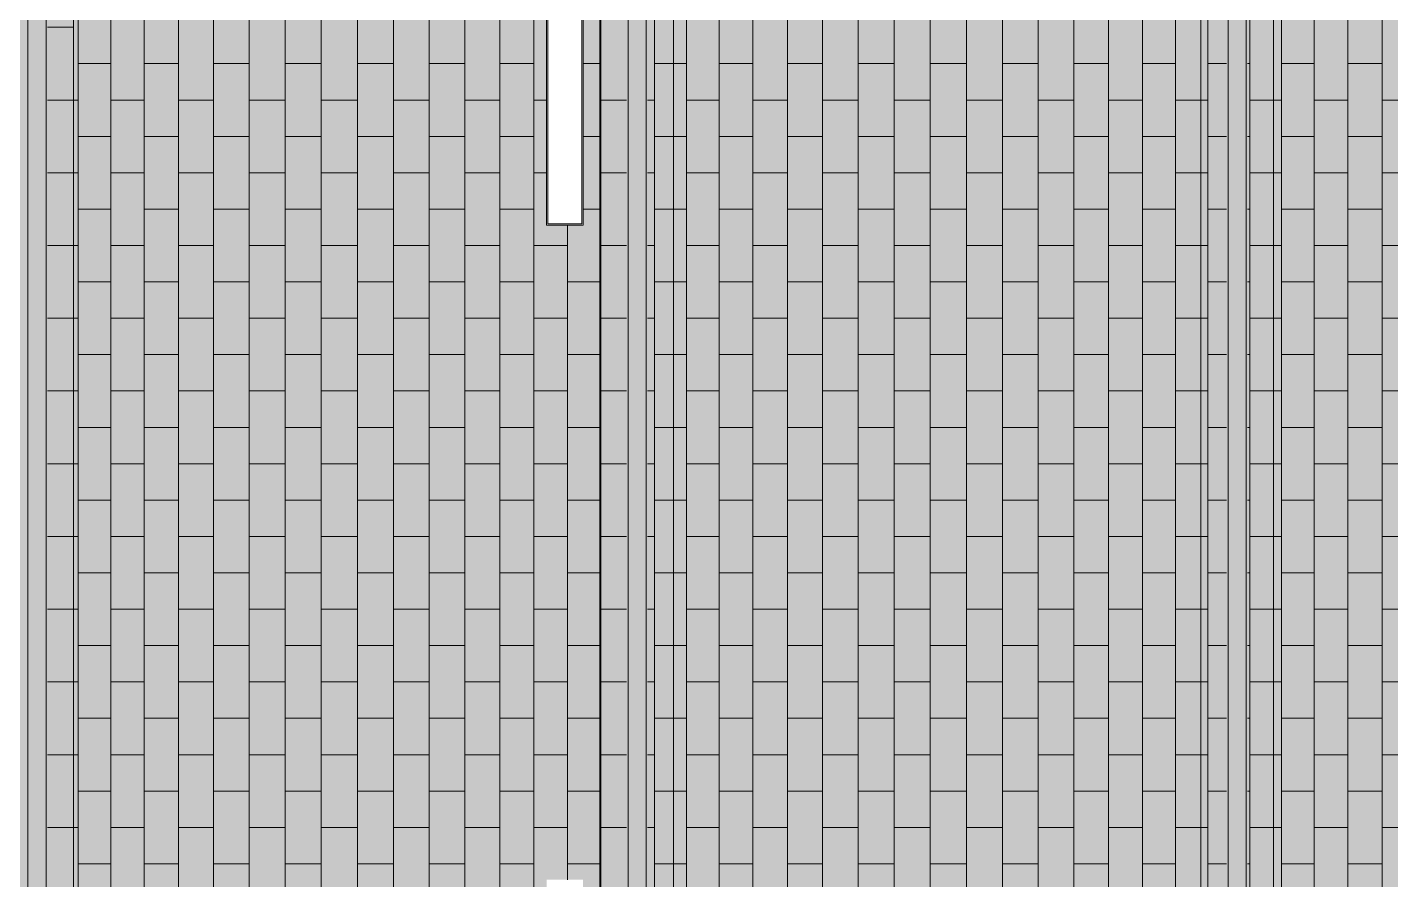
# Model space of a CAD drawing. Header units: inches. Extents: x -956 to 966, y -1111 to 895.
# Drawn here: x 167.1 to 317, y 607.9 to 701.6 of the extents above; entities that cross this region are included whole.
import ezdxf

# ---------------------------------------------------------------- set-up
doc = ezdxf.new("R2010")
doc.units = ezdxf.units.IN
doc.header["$MEASUREMENT"] = 0
for name, color, linetype, lineweight in [('A-CLNG', 13, 'Continuous', 13), ('A-CLNG-PATT', 13, 'Continuous', 13), ('E-LITE-EQPM', 33, 'Continuous', 9)]:
    doc.layers.add(name, color=color, linetype=linetype, lineweight=lineweight)

# ---------------------------------------------------------------- blocks, each defined once
blk = doc.blocks.new('Lighting - Pendant-Finelite-HP4-D - HP-4 D-8_-SO-3000K-120-FA-SC-3361575-7TH FLOOR TELECOM OVERHEAD ROUTING PLAN')
at = {"layer": 'E-LITE-EQPM', "color": 9}
for p, q in [((48, 2), (-48, 2)), ((-48, 2), (-48, -2)), ((47.875, 1.875), (-47.875, 1.875)), ((-47.875, 1.875), (-47.875, -1.875)), ((-47.875, 1.875), (47.875, 1.875)), ((-47.875, -1.875), (-47.875, 1.875)), ((47.875, -1.875), (47.875, 1.875)), ((47.875, 1.875), (47.875, -1.875)), ((48, -2), (48, 2)), ((-48, -2), (48, -2)), ((-47.875, -1.875), (47.875, -1.875)), ((47.875, -1.875), (-47.875, -1.875))]:
    blk.add_line(p, q, dxfattribs=at)
blk = doc.blocks.new('FP_1_59-7TH FLOOR TELECOM OVERHEAD ROUTING PLAN')
at = {"layer": 'A-CLNG-PATT', "color": 50}
for p, q in [((184.68, 542.63), (184.68, 789.34)), ((188.26, 542.63), (188.26, 789.34)), ((191.94, 542.63), (191.94, 789.34)), ((195.72, 542.63), (195.72, 789.34)), ((199.57, 542.63), (199.57, 789.34)), ((203.48, 542.63), (203.48, 789.34)), ((207.43, 542.63), (207.43, 789.34)), ((211.4, 542.63), (211.4, 789.34)), ((215.38, 542.63), (215.38, 789.34)), ((219.35, 542.63), (219.35, 789.34)), ((223.29, 542.63), (223.29, 789.34)), ((227.19, 542.63), (227.19, 789.34)), ((231.04, 542.63), (231.04, 789.34)), ((234.8, 542.63), (234.8, 789.34)), ((242.04, 542.63), (242.04, 789.34)), ((181.3, 701.61), (184.15, 701.61)), ((184.68, 697.61), (188.26, 697.61)), ((191.94, 697.61), (195.72, 697.61)), ((199.57, 697.61), (203.48, 697.61)), ((207.43, 697.61), (211.4, 697.61)), ((215.38, 697.61), (219.35, 697.61)), ((223.29, 697.61), (227.19, 697.61)), ((231.04, 697.61), (234.8, 697.61)), ((240.2, 697.61), (242.04, 697.61)), ((181.3, 693.61), (184.15, 693.61)), ((184.15, 693.61), (184.68, 693.61)), ((188.26, 693.61), (191.94, 693.61)), ((195.72, 693.61), (199.57, 693.61)), ((203.48, 693.61), (207.43, 693.61)), ((211.4, 693.61), (215.38, 693.61)), ((219.35, 693.61), (223.29, 693.61)), ((227.19, 693.61), (231.04, 693.61)), ((234.8, 693.61), (236.2, 693.61)), ((242.04, 693.61), (242.15, 693.61)), ((242.15, 693.61), (244.99, 693.61)), ((184.68, 689.61), (188.26, 689.61)), ((191.94, 689.61), (195.72, 689.61)), ((199.57, 689.61), (203.48, 689.61)), ((207.43, 689.61), (211.4, 689.61)), ((215.38, 689.61), (219.35, 689.61)), ((223.29, 689.61), (227.19, 689.61)), ((231.04, 689.61), (234.8, 689.61)), ((240.2, 689.61), (242.04, 689.61)), ((181.3, 685.61), (184.15, 685.61)), ((184.15, 685.61), (184.68, 685.61)), ((188.26, 685.61), (191.94, 685.61)), ((195.72, 685.61), (199.57, 685.61)), ((203.48, 685.61), (207.43, 685.61)), ((211.4, 685.61), (215.38, 685.61)), ((219.35, 685.61), (223.29, 685.61)), ((227.19, 685.61), (231.04, 685.61)), ((234.8, 685.61), (236.2, 685.61)), ((242.04, 685.61), (242.15, 685.61)), ((242.15, 685.61), (244.99, 685.61)), ((184.68, 681.61), (188.26, 681.61)), ((191.94, 681.61), (195.72, 681.61)), ((199.57, 681.61), (203.48, 681.61)), ((207.43, 681.61), (211.4, 681.61)), ((215.38, 681.61), (219.35, 681.61)), ((223.29, 681.61), (227.19, 681.61)), ((231.04, 681.61), (234.8, 681.61)), ((240.2, 681.61), (242.04, 681.61)), ((238.48, 607.86), (238.48, 679.86)), ((181.3, 677.61), (184.15, 677.61)), ((184.15, 677.61), (184.68, 677.61)), ((188.26, 677.61), (191.94, 677.61)), ((195.72, 677.61), (199.57, 677.61)), ((203.48, 677.61), (207.43, 677.61)), ((211.4, 677.61), (215.38, 677.61)), ((219.35, 677.61), (223.29, 677.61)), ((227.19, 677.61), (231.04, 677.61)), ((234.8, 677.61), (238.48, 677.61)), ((242.04, 677.61), (242.15, 677.61)), ((242.15, 677.61), (244.99, 677.61)), ((184.68, 673.61), (188.26, 673.61)), ((191.94, 673.61), (195.72, 673.61)), ((199.57, 673.61), (203.48, 673.61)), ((207.43, 673.61), (211.4, 673.61)), ((215.38, 673.61), (219.35, 673.61)), ((223.29, 673.61), (227.19, 673.61)), ((231.04, 673.61), (234.8, 673.61)), ((238.48, 673.61), (242.04, 673.61)), ((181.3, 669.61), (184.15, 669.61)), ((184.15, 669.61), (184.68, 669.61)), ((188.26, 669.61), (191.94, 669.61)), ((195.72, 669.61), (199.57, 669.61)), ((203.48, 669.61), (207.43, 669.61)), ((211.4, 669.61), (215.38, 669.61)), ((219.35, 669.61), (223.29, 669.61)), ((227.19, 669.61), (231.04, 669.61)), ((234.8, 669.61), (238.48, 669.61)), ((242.04, 669.61), (242.15, 669.61)), ((242.15, 669.61), (244.99, 669.61)), ((184.68, 665.61), (188.26, 665.61)), ((191.94, 665.61), (195.72, 665.61)), ((199.57, 665.61), (203.48, 665.61)), ((207.43, 665.61), (211.4, 665.61)), ((215.38, 665.61), (219.35, 665.61)), ((223.29, 665.61), (227.19, 665.61)), ((231.04, 665.61), (234.8, 665.61)), ((238.48, 665.61), (242.04, 665.61)), ((181.3, 661.61), (184.15, 661.61)), ((184.15, 661.61), (184.68, 661.61)), ((188.26, 661.61), (191.94, 661.61)), ((195.72, 661.61), (199.57, 661.61)), ((203.48, 661.61), (207.43, 661.61)), ((211.4, 661.61), (215.38, 661.61)), ((219.35, 661.61), (223.29, 661.61)), ((227.19, 661.61), (231.04, 661.61)), ((234.8, 661.61), (238.48, 661.61)), ((242.04, 661.61), (242.15, 661.61)), ((242.15, 661.61), (244.99, 661.61)), ((184.68, 657.61), (188.26, 657.61)), ((191.94, 657.61), (195.72, 657.61)), ((199.57, 657.61), (203.48, 657.61)), ((207.43, 657.61), (211.4, 657.61)), ((215.38, 657.61), (219.35, 657.61)), ((223.29, 657.61), (227.19, 657.61)), ((231.04, 657.61), (234.8, 657.61)), ((238.48, 657.61), (242.04, 657.61)), ((181.3, 653.61), (184.15, 653.61)), ((184.15, 653.61), (184.68, 653.61)), ((188.26, 653.61), (191.94, 653.61)), ((195.72, 653.61), (199.57, 653.61)), ((203.48, 653.61), (207.43, 653.61)), ((211.4, 653.61), (215.38, 653.61)), ((219.35, 653.61), (223.29, 653.61)), ((227.19, 653.61), (231.04, 653.61)), ((234.8, 653.61), (238.48, 653.61)), ((242.04, 653.61), (242.15, 653.61)), ((242.15, 653.61), (244.99, 653.61)), ((184.68, 649.61), (188.26, 649.61)), ((191.94, 649.61), (195.72, 649.61)), ((199.57, 649.61), (203.48, 649.61)), ((207.43, 649.61), (211.4, 649.61)), ((215.38, 649.61), (219.35, 649.61)), ((223.29, 649.61), (227.19, 649.61)), ((231.04, 649.61), (234.8, 649.61)), ((238.48, 649.61), (242.04, 649.61)), ((181.3, 645.61), (184.15, 645.61)), ((184.15, 645.61), (184.68, 645.61)), ((188.26, 645.61), (191.94, 645.61)), ((195.72, 645.61), (199.57, 645.61)), ((203.48, 645.61), (207.43, 645.61)), ((211.4, 645.61), (215.38, 645.61)), ((219.35, 645.61), (223.29, 645.61)), ((227.19, 645.61), (231.04, 645.61)), ((234.8, 645.61), (238.48, 645.61)), ((242.04, 645.61), (242.15, 645.61)), ((242.15, 645.61), (244.99, 645.61)), ((184.68, 641.61), (188.26, 641.61)), ((191.94, 641.61), (195.72, 641.61)), ((199.57, 641.61), (203.48, 641.61)), ((207.43, 641.61), (211.4, 641.61)), ((215.38, 641.61), (219.35, 641.61)), ((223.29, 641.61), (227.19, 641.61)), ((231.04, 641.61), (234.8, 641.61)), ((238.48, 641.61), (242.04, 641.61)), ((181.3, 637.61), (184.15, 637.61)), ((184.15, 637.61), (184.68, 637.61)), ((188.26, 637.61), (191.94, 637.61)), ((195.72, 637.61), (199.57, 637.61)), ((203.48, 637.61), (207.43, 637.61)), ((211.4, 637.61), (215.38, 637.61)), ((219.35, 637.61), (223.29, 637.61)), ((227.19, 637.61), (231.04, 637.61)), ((234.8, 637.61), (238.48, 637.61)), ((242.04, 637.61), (242.15, 637.61)), ((242.15, 637.61), (244.99, 637.61)), ((184.68, 633.61), (188.26, 633.61)), ((191.94, 633.61), (195.72, 633.61)), ((199.57, 633.61), (203.48, 633.61)), ((207.43, 633.61), (211.4, 633.61)), ((215.38, 633.61), (219.35, 633.61)), ((223.29, 633.61), (227.19, 633.61)), ((231.04, 633.61), (234.8, 633.61)), ((238.48, 633.61), (242.04, 633.61)), ((181.3, 629.61), (184.15, 629.61)), ((184.15, 629.61), (184.68, 629.61)), ((188.26, 629.61), (191.94, 629.61)), ((195.72, 629.61), (199.57, 629.61)), ((203.48, 629.61), (207.43, 629.61)), ((211.4, 629.61), (215.38, 629.61)), ((219.35, 629.61), (223.29, 629.61)), ((227.19, 629.61), (231.04, 629.61)), ((234.8, 629.61), (238.48, 629.61)), ((242.04, 629.61), (242.15, 629.61)), ((242.15, 629.61), (244.99, 629.61)), ((184.68, 625.61), (188.26, 625.61)), ((191.94, 625.61), (195.72, 625.61)), ((199.57, 625.61), (203.48, 625.61)), ((207.43, 625.61), (211.4, 625.61)), ((215.38, 625.61), (219.35, 625.61)), ((223.29, 625.61), (227.19, 625.61)), ((231.04, 625.61), (234.8, 625.61)), ((238.48, 625.61), (242.04, 625.61)), ((181.3, 621.61), (184.15, 621.61)), ((184.15, 621.61), (184.68, 621.61)), ((188.26, 621.61), (191.94, 621.61)), ((195.72, 621.61), (199.57, 621.61)), ((203.48, 621.61), (207.43, 621.61)), ((211.4, 621.61), (215.38, 621.61)), ((219.35, 621.61), (223.29, 621.61)), ((227.19, 621.61), (231.04, 621.61)), ((234.8, 621.61), (238.48, 621.61)), ((242.04, 621.61), (242.15, 621.61)), ((242.15, 621.61), (244.99, 621.61)), ((184.68, 617.61), (188.26, 617.61)), ((191.94, 617.61), (195.72, 617.61)), ((199.57, 617.61), (203.48, 617.61)), ((207.43, 617.61), (211.4, 617.61)), ((215.38, 617.61), (219.35, 617.61)), ((223.29, 617.61), (227.19, 617.61)), ((231.04, 617.61), (234.8, 617.61)), ((238.48, 617.61), (242.04, 617.61)), ((181.3, 613.61), (184.15, 613.61)), ((184.15, 613.61), (184.68, 613.61)), ((188.26, 613.61), (191.94, 613.61)), ((195.72, 613.61), (199.57, 613.61)), ((203.48, 613.61), (207.43, 613.61)), ((211.4, 613.61), (215.38, 613.61)), ((219.35, 613.61), (223.29, 613.61)), ((227.19, 613.61), (231.04, 613.61)), ((234.8, 613.61), (238.48, 613.61)), ((242.04, 613.61), (242.15, 613.61)), ((242.15, 613.61), (244.99, 613.61)), ((184.68, 609.61), (188.26, 609.61)), ((191.94, 609.61), (192.85, 609.61)), ((192.86, 609.61), (195.72, 609.61)), ((199.57, 609.61), (203.48, 609.61)), ((207.43, 609.61), (211.4, 609.61)), ((215.38, 609.61), (219.35, 609.61)), ((223.29, 609.61), (227.19, 609.61)), ((231.04, 609.61), (234.8, 609.61)), ((238.48, 609.61), (242.04, 609.61))]:
    blk.add_line(p, q, dxfattribs=at)
blk = doc.blocks.new('FP_1_60-7TH FLOOR TELECOM OVERHEAD ROUTING PLAN')
at = {"layer": 'A-CLNG-PATT', "color": 50}
for p, q in [((248.08, 542.63), (248.08, 789.34)), ((251.57, 542.63), (251.57, 789.34)), ((255.18, 542.63), (255.18, 789.34)), ((258.89, 542.63), (258.89, 789.34)), ((262.68, 542.63), (262.68, 789.34)), ((266.55, 542.63), (266.55, 789.34)), ((270.47, 542.63), (270.47, 789.34)), ((274.42, 542.63), (274.42, 789.34)), ((278.4, 542.63), (278.4, 789.34)), ((282.38, 542.63), (282.38, 789.34)), ((286.34, 542.63), (286.34, 789.34)), ((290.28, 542.63), (290.28, 789.34)), ((294.17, 542.63), (294.17, 789.34)), ((297.99, 542.63), (297.99, 789.34)), ((301.73, 542.63), (301.73, 789.34)), ((305.38, 542.63), (305.38, 789.34)), ((308.92, 542.63), (308.92, 789.34)), ((248.08, 697.61), (250.15, 697.61)), ((250.15, 697.61), (251.57, 697.61)), ((255.18, 697.61), (258.89, 697.61)), ((262.68, 697.61), (266.55, 697.61)), ((270.47, 697.61), (274.42, 697.61)), ((278.4, 697.61), (282.38, 697.61)), ((286.34, 697.61), (290.28, 697.61)), ((294.17, 697.61), (297.99, 697.61)), ((301.73, 697.61), (305.38, 697.61)), ((308.92, 697.61), (310.99, 697.61)), ((247.3, 693.61), (248.08, 693.61)), ((251.57, 693.61), (255.18, 693.61)), ((258.89, 693.61), (262.68, 693.61)), ((266.55, 693.61), (270.47, 693.61)), ((274.42, 693.61), (278.4, 693.61)), ((282.38, 693.61), (286.34, 693.61)), ((290.28, 693.61), (294.17, 693.61)), ((297.99, 693.61), (301.73, 693.61)), ((305.38, 693.61), (308.15, 693.61)), ((308.15, 693.61), (308.92, 693.61)), ((248.08, 689.61), (250.15, 689.61)), ((250.15, 689.61), (251.57, 689.61)), ((255.18, 689.61), (258.89, 689.61)), ((262.68, 689.61), (266.55, 689.61)), ((270.47, 689.61), (274.42, 689.61)), ((278.4, 689.61), (282.38, 689.61)), ((286.34, 689.61), (290.28, 689.61)), ((294.17, 689.61), (297.99, 689.61)), ((301.73, 689.61), (305.38, 689.61)), ((308.92, 689.61), (310.99, 689.61)), ((247.3, 685.61), (248.08, 685.61)), ((251.57, 685.61), (255.18, 685.61)), ((258.89, 685.61), (262.68, 685.61)), ((266.55, 685.61), (270.47, 685.61)), ((274.42, 685.61), (278.4, 685.61)), ((282.38, 685.61), (286.34, 685.61)), ((290.28, 685.61), (294.17, 685.61)), ((297.99, 685.61), (301.73, 685.61)), ((305.38, 685.61), (308.15, 685.61)), ((308.15, 685.61), (308.92, 685.61)), ((248.08, 681.61), (250.15, 681.61)), ((250.15, 681.61), (251.57, 681.61)), ((255.18, 681.61), (258.89, 681.61)), ((262.68, 681.61), (266.55, 681.61)), ((270.47, 681.61), (274.42, 681.61)), ((278.4, 681.61), (282.38, 681.61)), ((286.34, 681.61), (290.28, 681.61)), ((294.17, 681.61), (297.99, 681.61)), ((301.73, 681.61), (305.38, 681.61)), ((308.92, 681.61), (310.99, 681.61)), ((247.3, 677.61), (248.08, 677.61)), ((251.57, 677.61), (255.18, 677.61)), ((258.89, 677.61), (262.68, 677.61)), ((266.55, 677.61), (270.47, 677.61)), ((274.42, 677.61), (278.4, 677.61)), ((282.38, 677.61), (286.34, 677.61)), ((290.28, 677.61), (294.17, 677.61)), ((297.99, 677.61), (301.73, 677.61)), ((305.38, 677.61), (308.15, 677.61)), ((308.15, 677.61), (308.92, 677.61)), ((248.08, 673.61), (250.15, 673.61)), ((250.15, 673.61), (251.57, 673.61)), ((255.18, 673.61), (258.89, 673.61)), ((262.68, 673.61), (266.55, 673.61)), ((270.47, 673.61), (274.42, 673.61)), ((278.4, 673.61), (282.38, 673.61)), ((286.34, 673.61), (290.28, 673.61)), ((294.17, 673.61), (297.99, 673.61)), ((301.73, 673.61), (305.38, 673.61)), ((308.92, 673.61), (310.99, 673.61)), ((247.3, 669.61), (248.08, 669.61)), ((251.57, 669.61), (255.18, 669.61)), ((258.89, 669.61), (262.68, 669.61)), ((266.55, 669.61), (270.47, 669.61)), ((274.42, 669.61), (278.4, 669.61)), ((282.38, 669.61), (286.34, 669.61)), ((290.28, 669.61), (294.17, 669.61)), ((297.99, 669.61), (301.73, 669.61)), ((305.38, 669.61), (308.15, 669.61)), ((308.15, 669.61), (308.92, 669.61)), ((248.08, 665.61), (250.15, 665.61)), ((250.15, 665.61), (251.57, 665.61)), ((255.18, 665.61), (258.89, 665.61)), ((262.68, 665.61), (266.55, 665.61)), ((270.47, 665.61), (274.42, 665.61)), ((278.4, 665.61), (282.38, 665.61)), ((286.34, 665.61), (290.28, 665.61)), ((294.17, 665.61), (297.99, 665.61)), ((301.73, 665.61), (305.38, 665.61)), ((308.92, 665.61), (310.99, 665.61)), ((247.3, 661.61), (248.08, 661.61)), ((251.57, 661.61), (255.18, 661.61)), ((258.89, 661.61), (262.68, 661.61)), ((266.55, 661.61), (270.47, 661.61)), ((274.42, 661.61), (278.4, 661.61)), ((282.38, 661.61), (286.34, 661.61)), ((290.28, 661.61), (294.17, 661.61)), ((297.99, 661.61), (301.73, 661.61)), ((305.38, 661.61), (308.15, 661.61)), ((308.15, 661.61), (308.92, 661.61)), ((248.08, 657.61), (250.15, 657.61)), ((250.15, 657.61), (251.57, 657.61)), ((255.18, 657.61), (258.89, 657.61)), ((262.68, 657.61), (266.55, 657.61)), ((270.47, 657.61), (274.42, 657.61)), ((278.4, 657.61), (282.38, 657.61)), ((286.34, 657.61), (290.28, 657.61)), ((294.17, 657.61), (297.99, 657.61)), ((301.73, 657.61), (305.38, 657.61)), ((308.92, 657.61), (310.99, 657.61)), ((247.3, 653.61), (248.08, 653.61)), ((251.57, 653.61), (255.18, 653.61)), ((258.89, 653.61), (262.68, 653.61)), ((266.55, 653.61), (270.47, 653.61)), ((274.42, 653.61), (278.4, 653.61)), ((282.38, 653.61), (286.34, 653.61)), ((290.28, 653.61), (294.17, 653.61)), ((297.99, 653.61), (301.73, 653.61)), ((305.38, 653.61), (308.15, 653.61)), ((308.15, 653.61), (308.92, 653.61)), ((248.08, 649.61), (250.15, 649.61)), ((250.15, 649.61), (251.57, 649.61)), ((255.18, 649.61), (258.89, 649.61)), ((262.68, 649.61), (266.55, 649.61)), ((270.47, 649.61), (274.42, 649.61)), ((278.4, 649.61), (282.38, 649.61)), ((286.34, 649.61), (290.28, 649.61)), ((294.17, 649.61), (297.99, 649.61)), ((301.73, 649.61), (305.38, 649.61)), ((308.92, 649.61), (310.99, 649.61)), ((247.3, 645.61), (248.08, 645.61)), ((251.57, 645.61), (255.18, 645.61)), ((258.89, 645.61), (262.68, 645.61)), ((266.55, 645.61), (270.47, 645.61)), ((274.42, 645.61), (278.4, 645.61)), ((282.38, 645.61), (286.34, 645.61)), ((290.28, 645.61), (294.17, 645.61)), ((297.99, 645.61), (301.73, 645.61)), ((305.38, 645.61), (308.15, 645.61)), ((308.15, 645.61), (308.92, 645.61)), ((248.08, 641.61), (250.15, 641.61)), ((250.15, 641.61), (251.57, 641.61)), ((255.18, 641.61), (258.89, 641.61)), ((262.68, 641.61), (266.55, 641.61)), ((270.47, 641.61), (274.42, 641.61)), ((278.4, 641.61), (282.38, 641.61)), ((286.34, 641.61), (290.28, 641.61)), ((294.17, 641.61), (297.99, 641.61)), ((301.73, 641.61), (305.38, 641.61)), ((308.92, 641.61), (310.99, 641.61)), ((247.3, 637.61), (248.08, 637.61)), ((251.57, 637.61), (255.18, 637.61)), ((258.89, 637.61), (262.68, 637.61)), ((266.55, 637.61), (270.47, 637.61)), ((274.42, 637.61), (278.4, 637.61)), ((282.38, 637.61), (286.34, 637.61)), ((290.28, 637.61), (294.17, 637.61)), ((297.99, 637.61), (301.73, 637.61)), ((305.38, 637.61), (308.15, 637.61)), ((308.15, 637.61), (308.92, 637.61)), ((248.08, 633.61), (250.15, 633.61)), ((250.15, 633.61), (251.57, 633.61)), ((255.18, 633.61), (258.89, 633.61)), ((262.68, 633.61), (266.55, 633.61)), ((270.47, 633.61), (274.42, 633.61)), ((278.4, 633.61), (282.38, 633.61)), ((286.34, 633.61), (290.28, 633.61)), ((294.17, 633.61), (297.99, 633.61)), ((301.73, 633.61), (305.38, 633.61)), ((308.92, 633.61), (310.99, 633.61)), ((247.3, 629.61), (248.08, 629.61)), ((251.57, 629.61), (255.18, 629.61)), ((258.89, 629.61), (262.68, 629.61)), ((266.55, 629.61), (270.47, 629.61)), ((274.42, 629.61), (278.4, 629.61)), ((282.38, 629.61), (286.34, 629.61)), ((290.28, 629.61), (294.17, 629.61)), ((297.99, 629.61), (301.73, 629.61)), ((305.38, 629.61), (308.15, 629.61)), ((308.15, 629.61), (308.92, 629.61)), ((248.08, 625.61), (250.15, 625.61)), ((250.15, 625.61), (251.57, 625.61)), ((255.18, 625.61), (258.89, 625.61)), ((262.68, 625.61), (266.55, 625.61)), ((270.47, 625.61), (274.42, 625.61)), ((278.4, 625.61), (282.38, 625.61)), ((286.34, 625.61), (290.28, 625.61)), ((294.17, 625.61), (297.99, 625.61)), ((301.73, 625.61), (305.38, 625.61)), ((308.92, 625.61), (310.99, 625.61)), ((247.3, 621.61), (248.08, 621.61)), ((251.57, 621.61), (255.18, 621.61)), ((258.89, 621.61), (262.68, 621.61)), ((266.55, 621.61), (270.47, 621.61)), ((274.42, 621.61), (278.4, 621.61)), ((282.38, 621.61), (286.34, 621.61)), ((290.28, 621.61), (294.17, 621.61)), ((297.99, 621.61), (301.73, 621.61)), ((305.38, 621.61), (308.15, 621.61)), ((308.15, 621.61), (308.92, 621.61)), ((248.08, 617.61), (250.15, 617.61)), ((250.15, 617.61), (251.57, 617.61)), ((255.18, 617.61), (258.89, 617.61)), ((262.68, 617.61), (266.55, 617.61)), ((270.47, 617.61), (274.42, 617.61)), ((278.4, 617.61), (282.38, 617.61)), ((286.34, 617.61), (290.28, 617.61)), ((294.17, 617.61), (297.99, 617.61)), ((301.73, 617.61), (305.38, 617.61)), ((308.92, 617.61), (310.99, 617.61)), ((247.3, 613.61), (248.08, 613.61)), ((251.57, 613.61), (255.18, 613.61)), ((258.89, 613.61), (262.68, 613.61)), ((266.55, 613.61), (270.47, 613.61)), ((274.42, 613.61), (278.4, 613.61)), ((282.38, 613.61), (286.34, 613.61)), ((290.28, 613.61), (294.17, 613.61)), ((297.99, 613.61), (301.73, 613.61)), ((305.38, 613.61), (308.15, 613.61)), ((308.15, 613.61), (308.92, 613.61)), ((248.08, 609.61), (250.15, 609.61)), ((250.15, 609.61), (251.57, 609.61)), ((255.18, 609.61), (258.89, 609.61)), ((262.68, 609.61), (266.55, 609.61)), ((270.47, 609.61), (274.42, 609.61)), ((278.4, 609.61), (282.38, 609.61)), ((286.34, 609.61), (290.28, 609.61)), ((294.17, 609.61), (297.99, 609.61)), ((301.73, 609.61), (305.38, 609.61)), ((308.92, 609.61), (310.99, 609.61))]:
    blk.add_line(p, q, dxfattribs=at)
blk = doc.blocks.new('FP_1_61-7TH FLOOR TELECOM OVERHEAD ROUTING PLAN')
at = {"layer": 'A-CLNG-PATT', "color": 50}
for p, q in [((313.56, 542.63), (313.56, 789.34)), ((317.03, 542.63), (317.03, 789.34)), ((320.62, 542.63), (320.62, 789.34)), ((324.32, 542.63), (324.32, 789.34)), ((328.1, 542.63), (328.1, 789.34)), ((313.3, 697.61), (313.56, 697.61)), ((317.03, 697.61), (320.62, 697.61)), ((324.32, 697.61), (328.1, 697.61)), ((313.56, 693.61), (316.15, 693.61)), ((316.15, 693.61), (317.03, 693.61)), ((320.62, 693.61), (324.32, 693.61)), ((328.1, 693.61), (331.96, 693.61)), ((313.3, 689.61), (313.56, 689.61)), ((317.03, 689.61), (320.62, 689.61)), ((324.32, 689.61), (328.1, 689.61)), ((313.56, 685.61), (316.15, 685.61)), ((316.15, 685.61), (317.03, 685.61)), ((320.62, 685.61), (324.32, 685.61)), ((328.1, 685.61), (331.96, 685.61)), ((313.3, 681.61), (313.56, 681.61)), ((317.03, 681.61), (320.62, 681.61)), ((324.32, 681.61), (328.1, 681.61)), ((313.56, 677.61), (316.15, 677.61)), ((316.15, 677.61), (317.03, 677.61)), ((320.62, 677.61), (324.32, 677.61)), ((328.1, 677.61), (331.96, 677.61)), ((313.3, 673.61), (313.56, 673.61)), ((317.03, 673.61), (320.62, 673.61)), ((324.32, 673.61), (328.1, 673.61)), ((313.56, 669.61), (316.15, 669.61)), ((316.15, 669.61), (317.03, 669.61)), ((320.62, 669.61), (324.32, 669.61)), ((328.1, 669.61), (331.96, 669.61)), ((313.3, 665.61), (313.56, 665.61)), ((317.03, 665.61), (320.62, 665.61)), ((324.32, 665.61), (328.1, 665.61)), ((313.56, 661.61), (316.15, 661.61)), ((316.15, 661.61), (317.03, 661.61)), ((320.62, 661.61), (324.32, 661.61)), ((328.1, 661.61), (331.96, 661.61)), ((313.3, 657.61), (313.56, 657.61)), ((317.03, 657.61), (320.62, 657.61)), ((324.32, 657.61), (328.1, 657.61)), ((313.56, 653.61), (316.15, 653.61)), ((316.15, 653.61), (317.03, 653.61)), ((320.62, 653.61), (324.32, 653.61)), ((328.1, 653.61), (331.96, 653.61)), ((313.3, 649.61), (313.56, 649.61)), ((317.03, 649.61), (320.62, 649.61)), ((324.32, 649.61), (328.1, 649.61)), ((313.56, 645.61), (316.15, 645.61)), ((316.15, 645.61), (317.03, 645.61)), ((320.62, 645.61), (324.32, 645.61)), ((328.1, 645.61), (331.96, 645.61)), ((313.3, 641.61), (313.56, 641.61)), ((317.03, 641.61), (320.62, 641.61)), ((324.32, 641.61), (328.1, 641.61)), ((313.56, 637.61), (316.15, 637.61)), ((316.15, 637.61), (317.03, 637.61)), ((320.62, 637.61), (324.32, 637.61)), ((328.1, 637.61), (331.96, 637.61)), ((313.3, 633.61), (313.56, 633.61)), ((317.03, 633.61), (320.62, 633.61)), ((324.32, 633.61), (328.1, 633.61)), ((313.56, 629.61), (316.15, 629.61)), ((316.15, 629.61), (317.03, 629.61)), ((320.62, 629.61), (324.32, 629.61)), ((328.1, 629.61), (331.96, 629.61)), ((313.3, 625.61), (313.56, 625.61)), ((317.03, 625.61), (320.62, 625.61)), ((324.32, 625.61), (328.1, 625.61)), ((313.56, 621.61), (316.15, 621.61)), ((316.15, 621.61), (317.03, 621.61)), ((320.62, 621.61), (324.32, 621.61)), ((328.1, 621.61), (331.96, 621.61)), ((313.3, 617.61), (313.56, 617.61)), ((317.03, 617.61), (320.62, 617.61)), ((324.32, 617.61), (328.1, 617.61)), ((313.56, 613.61), (316.15, 613.61)), ((316.15, 613.61), (317.03, 613.61)), ((320.62, 613.61), (324.32, 613.61)), ((328.1, 613.61), (331.96, 613.61)), ((313.3, 609.61), (313.56, 609.61)), ((317.03, 609.61), (320.62, 609.61)), ((324.32, 609.61), (328.1, 609.61))]:
    blk.add_line(p, q, dxfattribs=at)
blk = doc.blocks.new('7th Floor Vault3 - 7th Floor Vault-3165199-7TH FLOOR TELECOM OVERHEAD ROUTING PLAN')
at = {"layer": 'A-CLNG', "color": 10, "lineweight": 9}
for p, q in [((179.15, 789.34), (179.15, 542.63)), ((181.15, 789.34), (181.15, 542.63)), ((184.15, 789.34), (184.15, 542.63)), ((184.15, 789.34), (184.15, 542.63)), ((242.15, 789.34), (242.15, 542.63)), ((242.15, 789.34), (242.15, 542.63)), ((245.15, 789.34), (245.15, 542.63)), ((247.15, 789.34), (247.15, 542.63)), ((250.15, 789.34), (250.15, 542.63)), ((250.15, 789.34), (250.15, 542.63)), ((308.15, 789.34), (308.15, 542.63)), ((308.15, 789.34), (308.15, 542.63)), ((311.15, 789.34), (311.15, 542.63)), ((313.15, 789.34), (313.15, 542.63)), ((316.15, 789.34), (316.15, 542.63)), ((316.15, 789.34), (316.15, 542.63))]:
    blk.add_line(p, q, dxfattribs=at)
for name in ['FP_1_59-7TH FLOOR TELECOM OVERHEAD ROUTING PLAN', 'FP_1_60-7TH FLOOR TELECOM OVERHEAD ROUTING PLAN', 'FP_1_61-7TH FLOOR TELECOM OVERHEAD ROUTING PLAN']:
    blk.add_blockref(name, (0, 0), dxfattribs=at)

msp = doc.modelspace()

# ---------------------------------------------------------------- hatches: boundary and pattern name
at = {"layer": 'A-CLNG-PATT'}
h = msp.add_hatch(dxfattribs=at)
h.set_pattern_fill('FP1_12', color=253, style=0, pattern_type=2)
h.set_pattern_definition([(0, (0, 0), (30.72, 7.68), [1.267, -21.773, 1.267, -21.773, -122.88]), (0, (0, 0), (30.72, 7.68), [-46.08, 1.267, -44.813, 1.267, -21.773, -53.76]), (0, (0, 0), (30.72, 7.68), [-115.2, 1.267, -14.093, 1.267, -37.133]), (120, (11.52, 3.84), (-22.011075, 22.7643), [1.267, -21.773, 1.267, -21.773, -122.88]), (120, (11.52, 3.84), (-22.011075, 22.7643), [-46.08, 1.267, -44.813, 1.267, -21.773, -53.76]), (120, (11.52, 3.84), (-22.011075, 22.7643), [-115.2, 1.267, -14.093, 1.267, -37.133]), (240, (15.36, 19.2), (-8.708925, -30.4443), [1.267, -21.773, 1.267, -21.773, -122.88]), (240, (15.36, 19.2), (-8.708925, -30.4443), [-46.08, 1.267, -44.813, 1.267, -21.773, -53.76]), (240, (15.36, 19.2), (-8.708925, -30.4443), [-115.2, 1.267, -14.093, 1.267, -37.133])])
h.paths.add_polyline_path([(-294.34, -537.62), (-227.98, -537.62), (-227.98, -527.62), (-219.98, -527.62), (-219.98, -509.12), (-210.98, -509.12), (-210.98, -364.18), (-211.98, -364.18), (-211.98, -243.37), (-299.98, -243.37), (-299.98, -537.62)], flags=0)
h.paths.add_polyline_path([(-606.23, -537.62), (-602.07, -537.62), (-602.07, -532.87), (-606.23, -532.87), (-606.23, -535.37)], flags=0)
h.paths.add_polyline_path([(-561.64, -537.62), (-356.48, -537.62), (-356.48, -525.62), (-323.98, -525.62), (-323.98, -537.62), (-305.35, -537.62), (-305.35, -525.37), (-321.35, -525.37), (-321.35, -427.37), (-305.35, -427.37), (-305.35, -243.37), (-386.84, -243.37), (-386.84, -318.61), (-390.84, -318.61), (-390.84, -243.37), (-496.9, -243.37), (-496.9, -318.61), (-500.9, -318.61), (-500.9, -243.37), (-562.04, -243.37), (-562.04, -427.37), (-500.9, -427.37), (-500.9, -402.61), (-496.9, -402.61), (-496.9, -427.37), (-390.84, -427.37), (-390.84, -402.61), (-386.84, -402.61), (-386.84, -427.37), (-370.04, -427.37), (-370.04, -525.37), (-578.04, -525.37), (-578.04, -243.37), (-578.35, -243.37), (-578.35, -528.62), (-563.48, -528.62), (-563.48, -537.62)], flags=0)
h.paths.add_polyline_path([(-567.73, -537.62), (-567.73, -532.87), (-578.07, -532.87), (-578.07, -537.62), (-572.48, -537.62)], flags=0)
h.paths.add_polyline_path([(-352.23, -537.62), (-349.48, -537.62), (-349.48, -529.87), (-352.23, -529.87), (-352.23, -536.61)], flags=0)
h.paths.add_polyline_path([(-680.44, -535.37), (-610.48, -535.37), (-610.48, -528.62), (-583.23, -528.62), (-583.23, -526.62), (-662.91, -526.62), (-662.91, -498.61), (-665.8, -498.61), (-665.8, -402.61), (-661.8, -402.61), (-661.8, -428.62), (-583.23, -428.62), (-583.23, -422.62), (-598.91, -422.62), (-598.91, -386.62), (-662.91, -386.62), (-662.91, -318.61), (-665.8, -318.61), (-665.8, -243.37), (-666.35, -243.37), (-666.35, -246.62), (-730.35, -246.62), (-730.35, -243.37), (-762.35, -243.37), (-762.35, -246.62), (-771.86, -246.62), (-771.86, -288.62), (-694.91, -288.62), (-694.91, -386.62), (-790.91, -386.62), (-790.91, -288.62), (-775.86, -288.62), (-775.86, -246.62), (-842.35, -246.62), (-842.35, -243.37), (-853.35, -243.37), (-853.35, -535.37), (-710.14, -535.37)], flags=0)
h.paths.add_polyline_path([(-834.85, -526.62), (-850.85, -526.62), (-850.85, -428.62), (-706.85, -428.62), (-706.85, -526.62), (-828.94, -526.62)], flags=0)
h.paths.add_polyline_path([(-255.48, -481.68), (-256.53, -481.54), (-257.51, -481.14), (-258.35, -480.49), (-259, -479.65), (-259.4, -478.67), (-259.54, -477.62), (-259.4, -476.57), (-259, -475.59), (-258.35, -474.75), (-257.51, -474.1), (-256.53, -473.7), (-255.48, -473.56), (-254.43, -473.7), (-253.45, -474.1), (-252.6, -474.75), (-251.96, -475.59), (-251.55, -476.57), (-251.41, -477.62), (-251.55, -478.67), (-251.96, -479.65), (-252.6, -480.49), (-253.45, -481.14), (-254.43, -481.54)], flags=0)
h.paths.add_polyline_path([(-255.48, -421.68), (-256.53, -421.54), (-257.51, -421.14), (-258.35, -420.49), (-259, -419.65), (-259.4, -418.67), (-259.54, -417.62), (-259.4, -416.57), (-259, -415.59), (-258.35, -414.75), (-257.51, -414.1), (-256.53, -413.7), (-255.48, -413.56), (-254.43, -413.7), (-253.45, -414.1), (-252.6, -414.75), (-251.96, -415.59), (-251.55, -416.57), (-251.41, -417.62), (-251.55, -418.67), (-251.96, -419.65), (-252.6, -420.49), (-253.45, -421.14), (-254.43, -421.54)], flags=0)
h.paths.add_polyline_path([(-255.48, -361.68), (-256.53, -361.54), (-257.51, -361.14), (-258.35, -360.49), (-259, -359.65), (-259.4, -358.67), (-259.54, -357.62), (-259.4, -356.57), (-259, -355.59), (-258.35, -354.75), (-257.51, -354.1), (-256.53, -353.7), (-255.48, -353.56), (-254.43, -353.7), (-253.45, -354.1), (-252.6, -354.75), (-251.96, -355.59), (-251.55, -356.57), (-251.41, -357.62), (-251.55, -358.67), (-251.96, -359.65), (-252.6, -360.49), (-253.45, -361.14), (-254.43, -361.54)], flags=0)
h.paths.add_polyline_path([(-255.48, -301.68), (-256.53, -301.54), (-257.51, -301.14), (-258.35, -300.49), (-259, -299.65), (-259.4, -298.67), (-259.54, -297.62), (-259.4, -296.57), (-259, -295.59), (-258.35, -294.75), (-257.51, -294.1), (-256.53, -293.7), (-255.48, -293.56), (-254.43, -293.7), (-253.45, -294.1), (-252.6, -294.75), (-251.96, -295.59), (-251.55, -296.57), (-251.41, -297.62), (-251.55, -298.67), (-251.96, -299.65), (-252.6, -300.49), (-253.45, -301.14), (-254.43, -301.54)], flags=0)
h.paths.add_polyline_path([(-661.8, -288.62), (-598.91, -288.62), (-598.91, -252.62), (-583.23, -252.62), (-583.23, -243.37), (-661.8, -243.37), (-661.8, -282.19)], flags=0)
h.paths.add_polyline_path([(-258.35, -241.12), (-257.53, -241.12), (-258.35, -240.49), (-259, -239.65), (-259.4, -238.67), (-259.54, -237.62), (-259.4, -236.57), (-259, -235.59), (-258.35, -234.75), (-257.51, -234.1), (-256.53, -233.7), (-255.48, -233.56), (-254.43, -233.7), (-253.45, -234.1), (-252.6, -234.75), (-251.96, -235.59), (-251.55, -236.57), (-251.41, -237.62), (-251.55, -238.67), (-251.96, -239.65), (-252.6, -240.49), (-253.42, -241.12), (-211.98, -241.12), (-211.98, -209.62), (-299.98, -209.62), (-299.98, -241.12), (-259, -241.12)], flags=0)
h.paths.add_polyline_path([(-578.35, -241.12), (-578.04, -241.12), (-578.04, -231.37), (-562.04, -231.37), (-562.04, -241.12), (-500.9, -241.12), (-500.9, -222.61), (-496.9, -222.61), (-496.9, -241.12), (-390.84, -241.12), (-390.84, -222.61), (-386.84, -222.61), (-386.84, -241.12), (-305.35, -241.12), (-305.35, -209.62), (-363.1, -209.62), (-363.1, -212.62), (-337.6, -212.62), (-337.6, -238.12), (-363.1, -238.12), (-363.1, -213.62), (-559.1, -213.62), (-559.1, -209.62), (-578.35, -209.62), (-578.35, -235.91)], flags=0)
h.paths.add_polyline_path([(-621.04, -241.12), (-583.23, -241.12), (-583.23, -209.62), (-666.35, -209.62), (-666.35, -241.12), (-665.8, -241.12), (-665.8, -222.61), (-661.8, -222.61), (-661.8, -241.12), (-650.74, -241.12)], flags=0)
h.paths.add_polyline_path([(-842.35, -241.12), (-842.35, -209.62), (-853.35, -209.62), (-853.35, -241.12)], flags=0)
h.paths.add_polyline_path([(-762.35, -241.12), (-730.35, -241.12), (-730.35, -209.62), (-762.35, -209.62), (-762.35, -222.78)], flags=0)
h.paths.add_polyline_path([(-578.35, -207.37), (-559.1, -207.37), (-559.1, -197.62), (-578.35, -197.62), (-578.35, -202.98)], flags=0)
h.paths.add_polyline_path([(-363.1, -207.37), (-305.35, -207.37), (-305.35, -197.62), (-363.1, -197.62), (-363.1, -202.98)], flags=0)
h.paths.add_polyline_path([(-294.34, -207.37), (-211.98, -207.37), (-211.98, -186.24), (-210.98, -186.24), (-210.98, -48.37), (45.27, -48.37), (45.27, -53.62), (99.27, -53.62), (99.27, -48.37), (317.04, -48.37), (317.04, 11.88), (228.2, 11.88), (228.2, 5.39), (224.2, 5.39), (224.2, 11.88), (-11.8, 11.88), (-11.8, 5.39), (-15.8, 5.39), (-15.8, 11.88), (-363.1, 11.88), (-363.1, 37.38), (-340.48, 37.38), (-340.48, 40.38), (-412.8, 40.38), (-412.8, 8.88), (-336.96, 8.84), (-336.96, 6.63), (-412.8, 6.63), (-412.8, 5.39), (-416.8, 5.39), (-416.8, 6.63), (-532.8, 6.63), (-532.8, 5.39), (-536.8, 5.39), (-536.8, 6.63), (-652.8, 6.63), (-652.8, 5.39), (-656.8, 5.39), (-656.8, 6.63), (-772.86, 6.63), (-772.86, 5.39), (-776.86, 5.39), (-776.86, 6.63), (-853.35, 6.63), (-853.35, -192.24), (-838.91, -192.24), (-838.91, -190.24), (-318.91, -190.24), (-318.91, -192.24), (-299.98, -192.24), (-299.98, -207.37)], flags=0)
h.paths.add_polyline_path([(-583.23, -207.37), (-583.23, -197.62), (-666.35, -197.62), (-666.35, -207.37), (-591.34, -207.37)], flags=0)
h.paths.add_polyline_path([(-853.35, -207.37), (-842.35, -207.37), (-842.35, -197.62), (-853.35, -197.62), (-853.35, -202.98)], flags=0)
h.paths.add_polyline_path([(-739.84, -207.37), (-730.35, -207.37), (-730.35, -197.62), (-762.35, -197.62), (-762.35, -207.37)], flags=0)
h.paths.add_polyline_path([(-772.92, -162.61), (-776.8, -162.61), (-776.8, -66.61), (-772.8, -66.61), (-772.8, -162.61)], flags=0)
h.paths.add_polyline_path([(-532.92, -162.61), (-536.8, -162.61), (-536.8, -66.61), (-532.8, -66.61), (-532.8, -162.61)], flags=0)
h.paths.add_polyline_path([(-656.8, -162.61), (-656.8, -66.61), (-652.8, -66.61), (-652.8, -162.61), (-656.67, -162.61)], flags=0)
h.paths.add_polyline_path([(-416.8, -162.61), (-416.8, -66.61), (-412.8, -66.61), (-412.8, -162.61), (-416.67, -162.61)], flags=0)
h.paths.add_polyline_path([(-280.92, -162.61), (-284.8, -162.61), (-284.8, -66.61), (-280.8, -66.61), (-280.8, -162.61), (-280.92, -162.61)], flags=0)
h.paths.add_polyline_path([(-769.54, 8.88), (-656.8, 8.88), (-656.8, 40.38), (-772.86, 40.38), (-772.86, 8.88)], flags=0)
h.paths.add_polyline_path([(-621.04, 8.88), (-536.8, 8.88), (-536.8, 40.38), (-652.8, 40.38), (-652.8, 8.88), (-650.74, 8.88)], flags=0)
h.paths.add_polyline_path([(-776.86, 8.88), (-776.86, 40.38), (-853.35, 40.38), (-853.35, 8.88), (-799.24, 8.88)], flags=0)
h.paths.add_polyline_path([(-416.8, 8.88), (-416.8, 40.38), (-532.8, 40.38), (-532.8, 8.88), (-442.84, 8.88)], flags=0)
h.paths.add_polyline_path([(121.46, 14.13), (224.2, 14.13), (224.2, 35.13), (116.9, 35.13), (116.9, 14.13)], flags=0)
h.paths.add_polyline_path([(62.06, 14.13), (91.4, 14.13), (91.4, 35.13), (-11.8, 35.13), (-11.8, 14.13), (32.36, 14.13)], flags=0)
h.paths.add_polyline_path([(-95.08, 14.13), (-15.8, 14.13), (-15.8, 35.13), (-95.08, 35.13), (-95.08, 27.07), (-124.33, 27.07), (-124.33, 14.13), (-116.14, 14.13)], flags=0)
h.paths.add_polyline_path([(228.2, 14.13), (317.04, 14.13), (317.04, 35.13), (228.2, 35.13), (228.2, 34.65)], flags=0)
h.paths.add_polyline_path([(-335.1, 17.26), (-335.1, 41.51), (-335.6, 41.51), (-335.6, 17.26)], flags=0)
h.paths.add_polyline_path([(94.52, 34.26), (114.65, 34.26), (114.65, 35.13), (93.65, 35.13), (93.65, 34.26)], flags=0)
h.paths.add_polyline_path([(240.26, 37.38), (317.04, 37.38), (317.04, 58.26), (315.04, 58.26), (315.04, 261.88), (228.2, 261.88), (228.2, 173.39), (224.2, 173.39), (224.2, 261.88), (-11.8, 261.88), (-11.8, 173.39), (-15.8, 173.39), (-15.8, 261.88), (-95.08, 261.88), (-95.08, 225.07), (-94.33, 225.05), (-94.33, 126.07), (-95.08, 126.07), (-95.08, 37.38), (-15.8, 37.38), (-15.8, 101.39), (-11.8, 101.39), (-11.8, 37.38), (224.2, 37.38), (224.2, 101.39), (228.2, 101.39), (228.2, 37.38)], flags=0)
h.paths.add_polyline_path([(-412.8, 42.63), (-340.48, 42.63), (-340.48, 256.63), (-412.8, 256.63), (-412.8, 173.39), (-416.8, 173.39), (-416.8, 256.63), (-532.8, 256.63), (-532.8, 173.39), (-536.8, 173.39), (-536.8, 256.63), (-652.8, 256.63), (-652.8, 173.39), (-656.8, 173.39), (-656.8, 256.63), (-772.8, 256.63), (-772.8, 173.39), (-776.8, 173.39), (-776.8, 256.63), (-853.35, 256.63), (-853.35, 42.63), (-776.86, 42.63), (-776.86, 101.39), (-772.86, 101.39), (-772.86, 42.63), (-656.8, 42.63), (-656.8, 101.39), (-652.8, 101.39), (-652.8, 42.63), (-536.8, 42.63), (-536.8, 101.39), (-532.8, 101.39), (-532.8, 42.63), (-416.8, 42.63), (-416.8, 101.39), (-412.8, 101.39), (-412.8, 74.26)], flags=0)
h.paths.add_polyline_path([(108.08, 52.39), (104.2, 52.39), (104.2, 100.39), (108.2, 100.39), (108.2, 52.39)], flags=0)
h.paths.add_polyline_path([(106.61, 173.39), (104.2, 173.39), (104.2, 221.39), (108.2, 221.39), (108.2, 173.39), (108.08, 173.39)], flags=0)
h.paths.add_polyline_path([(-652.8, 258.88), (-536.8, 258.88), (-536.8, 269.39), (-532.8, 269.39), (-532.8, 258.88), (-416.8, 258.88), (-416.8, 269.39), (-412.8, 269.39), (-412.8, 258.88), (-340.48, 258.88), (-340.48, 261.88), (-363.1, 261.88), (-363.1, 287.38), (-340.48, 287.38), (-340.48, 290.38), (-853.35, 290.38), (-853.35, 258.88), (-776.8, 258.88), (-776.8, 269.39), (-772.8, 269.39), (-772.8, 258.88), (-656.8, 258.88), (-656.8, 269.39), (-652.8, 269.39), (-652.8, 269.26)], flags=0)
h.paths.add_polyline_path([(-27.04, 264.13), (-15.8, 264.13), (-15.8, 269.39), (-11.8, 269.39), (-11.8, 264.13), (93.04, 264.13), (93.04, 285.13), (-95.08, 285.13), (-95.08, 264.13), (-48.94, 264.13)], flags=0)
h.paths.add_polyline_path([(315.04, 264.13), (315.04, 285.13), (116.9, 285.13), (116.9, 264.13), (224.2, 264.13), (224.2, 269.39), (228.2, 269.39), (228.2, 264.13), (299.66, 264.13)], flags=0)
h.paths.add_polyline_path([(-55.95, 287.38), (315.04, 287.38), (315.04, 490.26), (317.04, 490.26), (317.04, 506.51), (-95.08, 506.51), (-95.08, 423.07), (-94.33, 423.05), (-94.33, 324.07), (-95.08, 324.07), (-95.08, 287.38), (-56.74, 287.38)], flags=0)
h.paths.add_polyline_path([(-383.44, 292.63), (-340.48, 292.63), (-340.49, 506.51), (-853.35, 506.51), (-853.35, 292.63), (-413.14, 292.63)], flags=0)
h.paths.add_polyline_path([(-772.92, 341.39), (-776.8, 341.39), (-776.8, 437.39), (-772.8, 437.39), (-772.8, 341.39), (-772.92, 341.39)], flags=0)
h.paths.add_polyline_path([(-656.8, 341.39), (-656.8, 437.39), (-652.8, 437.39), (-652.8, 341.39), (-656.67, 341.39)], flags=0)
h.paths.add_polyline_path([(-536.67, 341.39), (-536.8, 341.39), (-536.8, 437.39), (-532.8, 437.39), (-532.8, 341.39), (-532.92, 341.39)], flags=0)
h.paths.add_polyline_path([(-416.8, 341.39), (-416.8, 437.39), (-412.8, 437.39), (-412.8, 341.39), (-416.67, 341.39)], flags=0)
h.paths.add_polyline_path([(108.2, 343.86), (104.2, 343.86), (104.2, 439.86), (108.2, 439.86), (108.2, 343.98)], flags=0)
h.paths.add_polyline_path([(-11.92, 343.86), (-15.8, 343.86), (-15.8, 439.86), (-11.8, 439.86), (-11.8, 343.86), (-11.92, 343.86)], flags=0)
h.paths.add_polyline_path([(224.2, 343.86), (224.2, 439.86), (228.2, 439.86), (228.2, 343.86), (224.33, 343.86)], flags=0)
h.paths.add_polyline_path([(306.4, 508.76), (317.04, 508.76), (317.04, 537.38), (407.03, 537.38), (407.03, 540.38), (228.2, 540.38), (228.2, 511.86), (224.2, 511.86), (224.2, 540.38), (-11.8, 540.38), (-11.8, 511.86), (-15.8, 511.86), (-15.8, 540.38), (-412.8, 540.38), (-412.8, 509.39), (-416.8, 509.39), (-416.8, 540.38), (-532.8, 540.38), (-532.8, 509.39), (-536.8, 509.39), (-536.8, 540.38), (-652.8, 540.38), (-652.8, 509.39), (-656.8, 509.39), (-656.8, 540.38), (-772.86, 540.38), (-772.86, 509.39), (-776.86, 509.39), (-776.86, 540.38), (-853.35, 540.38), (-853.35, 508.76), (-340.48, 508.76), (-340.48, 511.88), (-363.1, 511.88), (-363.1, 537.38), (-129.71, 537.38), (-129.71, 536.38), (-124.33, 536.38), (-124.33, 522.07), (-95.08, 522.07), (-95.08, 508.76), (299.66, 508.76)], flags=0)
h.paths.add_polyline_path([(93.65, 511.88), (91.4, 511.88), (91.4, 537.38), (116.9, 537.38), (116.9, 511.88), (114.65, 511.88)], flags=0)
h.paths.add_polyline_path([(589.87, 537.38), (589.87, 540.38), (555.53, 540.38), (555.53, 537.38), (581.81, 537.38)], flags=0)
h.paths.add_polyline_path([(294.27, 542.63), (407.03, 542.63), (407.03, 567.38), (464.2, 567.38), (464.2, 607.86), (468.2, 607.86), (468.2, 567.38), (554.2, 567.38), (554.2, 607.86), (558.2, 607.86), (558.2, 559.86), (555.53, 559.86), (555.53, 542.63), (589.87, 542.63), (589.87, 797.38), (-167.83, 797.38), (-167.83, 645.01), (-334.83, 645.01), (-334.83, 797.38), (-851.35, 797.38), (-851.35, 795.38), (-853.35, 795.38), (-853.35, 542.63), (-776.86, 542.63), (-776.86, 605.39), (-772.86, 605.39), (-772.86, 542.63), (-656.8, 542.63), (-656.8, 605.39), (-652.8, 605.39), (-652.8, 542.63), (-536.8, 542.63), (-536.8, 605.39), (-532.8, 605.39), (-532.8, 542.63), (-416.8, 542.63), (-416.8, 605.39), (-412.8, 605.39), (-412.8, 542.63), (-15.8, 542.63), (-15.8, 607.86), (-11.8, 607.86), (-11.8, 542.63), (224.2, 542.63), (224.2, 607.86), (228.2, 607.86), (228.2, 542.63), (269.96, 542.63)], flags=0)
h.paths.add_polyline_path([(-251.8, 559.86), (-255.8, 559.86), (-255.8, 607.86), (-251.8, 607.86), (-251.8, 559.98)], flags=0)
h.paths.add_polyline_path([(-131.8, 559.86), (-135.8, 559.86), (-135.8, 607.86), (-131.8, 607.86), (-131.8, 559.98)], flags=0)
h.paths.add_polyline_path([(104.33, 559.86), (104.2, 559.86), (104.2, 607.86), (108.2, 607.86), (108.2, 559.86), (106.61, 559.86)], flags=0)
h.paths.add_polyline_path([(344.2, 559.86), (344.2, 607.86), (348.2, 607.86), (348.2, 559.86), (344.33, 559.86)], flags=0)
h.paths.add_polyline_path([(-776.8, 677.39), (-776.8, 773.39), (-772.8, 773.39), (-772.8, 677.39), (-776.67, 677.39)], flags=0)
h.paths.add_polyline_path([(-656.67, 677.39), (-656.8, 677.39), (-656.8, 773.39), (-652.8, 773.39), (-652.8, 677.39), (-652.92, 677.39)], flags=0)
h.paths.add_polyline_path([(-536.67, 677.39), (-536.8, 677.39), (-536.8, 773.39), (-532.8, 773.39), (-532.8, 677.39), (-532.92, 677.39)], flags=0)
h.paths.add_polyline_path([(-416.67, 679.86), (-416.8, 679.86), (-416.8, 775.86), (-412.8, 775.86), (-412.8, 679.86), (-413.14, 679.86)], flags=0)
h.paths.add_polyline_path([(-135.67, 679.86), (-135.8, 679.86), (-135.8, 775.86), (-131.8, 775.86), (-131.8, 679.86), (-131.92, 679.86)], flags=0)
h.paths.add_polyline_path([(-11.92, 679.86), (-15.8, 679.86), (-15.8, 775.86), (-11.8, 775.86), (-11.8, 679.86)], flags=0)
h.paths.add_polyline_path([(106.61, 679.86), (104.2, 679.86), (104.2, 775.86), (108.2, 775.86), (108.2, 679.86), (108.08, 679.86)], flags=0)
h.paths.add_polyline_path([(228.08, 679.86), (224.2, 679.86), (224.2, 775.86), (228.2, 775.86), (228.2, 679.86), (228.08, 679.86)], flags=0)
h.paths.add_polyline_path([(348.08, 679.86), (344.2, 679.86), (344.2, 775.86), (348.2, 775.86), (348.2, 679.86), (348.08, 679.86)], flags=0)
h.paths.add_polyline_path([(464.2, 679.86), (464.2, 775.86), (468.2, 775.86), (468.2, 679.86), (464.33, 679.86)], flags=0)
h.paths.add_polyline_path([(-848.93, 741.36), (-848.94, 741.36), (-848.93, 789.36), (-848.49, 789.36), (-848.5, 741.36), (-848.89, 741.36)], flags=0)

# ---------------------------------------------------------------- block references
at = {"layer": 'A-CLNG', "color": 10, "lineweight": 9}
msp.add_blockref('7th Floor Vault3 - 7th Floor Vault-3165199-7TH FLOOR TELECOM OVERHEAD ROUTING PLAN', (-12, 0), dxfattribs=at)
at = {"layer": 'E-LITE-EQPM', "color": 9, "extrusion": (0, 0, -1), "rotation": 269.9999999999999}
msp.add_blockref('Lighting - Pendant-Finelite-HP4-D - HP-4 D-8_-SO-3000K-120-FA-SC-3361575-7TH FLOOR TELECOM OVERHEAD ROUTING PLAN', (-226.2, 727.86), dxfattribs=at)

doc.saveas('drawing.dxf')
